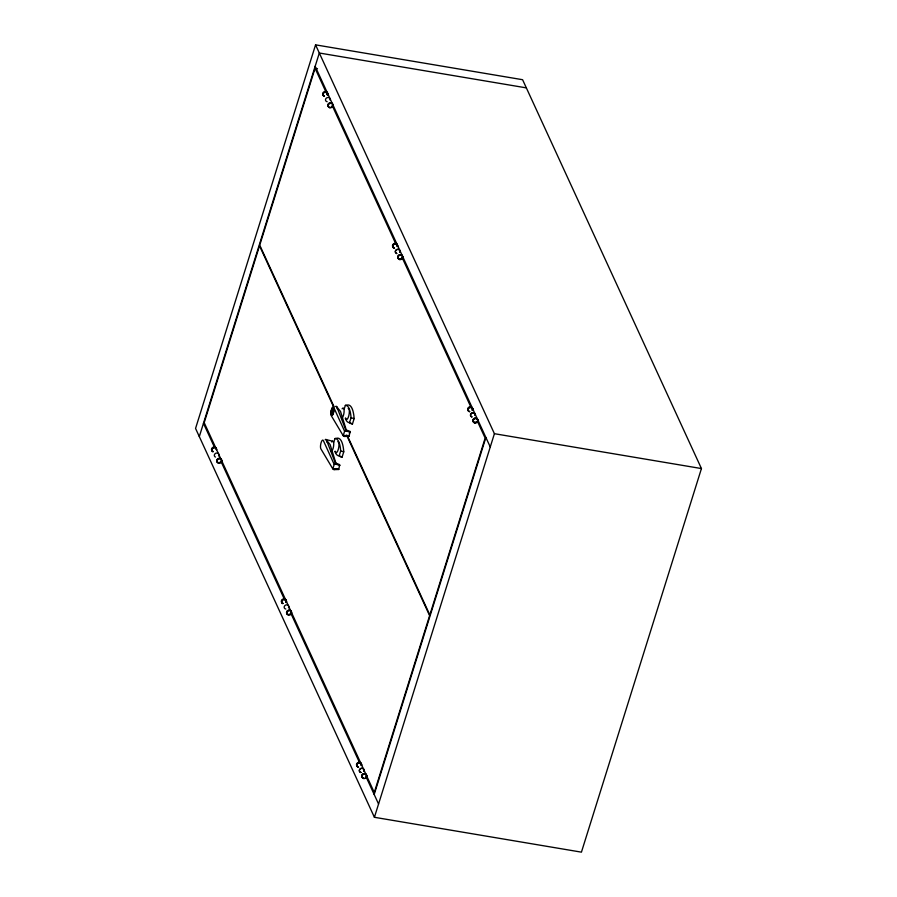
<?xml version="1.0" encoding="UTF-8"?>
<svg xmlns="http://www.w3.org/2000/svg" width="897" height="897" viewBox="0 0 897 897"><rect width="100%" height="100%" fill="white"/><g stroke="black" fill="none" stroke-linecap="round" stroke-linejoin="round"><path stroke-width="1.35" d="M315.565 44.85L195.557 428.441L374.408 817.29L581.435 852.15L701.443 468.559L522.592 79.71L315.565 44.85L494.415 433.7L374.408 817.29M199.313 436.592L319.321 53.013L526.337 87.872M317.493 68.699L315.06 68.284L259.726 245.15L333.964 406.543M331.946 411.275L332.294 410.142L333.067 410.277L332.72 411.398L331.946 411.275L332.865 413.282L332.294 410.142M333.83 442.176L334.962 438.543L337.474 438.151A32.337 9.889 -80.4 0 1 343.753 451.808L342.093 457.111L339.167 455.799A29.422 8.992 -80.4 0 1 334.895 451.449M344.213 408.987L345.345 405.366L347.857 404.973A32.337 9.889 -80.4 0 1 354.136 418.619L352.476 423.933L349.538 422.622A29.422 8.992 -80.4 0 1 345.278 418.271M332.809 468.873L334.211 464.422L323.357 440.584A4.631 1.413 -80.4 0 0 321.126 442.569A4.631 1.413 -80.4 0 0 320.812 448.724L332.809 468.873L334.043 469.647L338.752 469.479L339.66 464.635L335.31 462.919L336.027 463.592L330.13 444.62L326.486 440.079L335.77 464.119L339.997 465.498M343.192 435.695L344.594 431.233L333.74 407.395A4.631 1.413 -80.4 0 0 331.509 409.38A4.631 1.413 -80.4 0 0 331.195 415.546L343.192 435.695L344.426 436.458L349.135 436.301L350.043 431.457L345.693 429.73L346.41 430.414L340.512 411.431L336.857 406.902L346.152 430.941L350.379 432.32M339.167 455.799L340.669 450.967A29.422 8.992 -80.4 0 0 334.962 438.543M349.538 422.622L351.052 417.789A29.422 8.992 -80.4 0 0 345.345 405.366M349.393 433.531L350.043 431.457M374.184 794.495L485.882 437.456M344.594 431.233L346.152 430.941M334.211 464.422L335.77 464.119M334.727 468.694L338.371 468.783L338.752 469.479M494.415 433.7L701.443 468.559M325.678 439.474L332.652 441.223M351.052 417.789L354.136 418.619M340.669 450.967L343.753 451.808M349.135 436.301L348.754 435.594L343.887 435.482L344.426 436.458M333.505 468.671L334.043 469.647M315.161 66.277L490.267 446.975M315.06 68.284L327.338 94.97M332.596 106.418L395.723 243.659M402.159 257.641L471.71 408.875M477.563 421.579L485.154 438.106L429.831 614.961L347.408 435.774M333.762 407.216L259.525 245.812L204.191 422.678L374.284 792.488L429.618 615.634L346.612 435.168M203.462 423.328L214.574 447.48M221.01 461.462L284.73 600.015M291.166 613.997L359.574 762.719M365.998 776.701L378.568 804.015M352.476 423.933A32.337 9.889 -80.4 0 1 349.494 422.409M348.193 408.494A5.573 1.704 -80.4 0 1 348.787 415.838A5.573 1.704 -80.4 0 1 345.659 418.08M342.116 408.83A5.18 1.581 -80.4 0 1 344.123 410.938A5.18 1.581 -80.4 0 1 342.093 418.002M335.556 406.554A5.741 1.749 -80.4 0 1 337.25 408.864M332.439 415.367A3.902 1.189 -80.4 0 1 331.935 413.696M332.215 410.792A3.902 1.189 -80.4 0 1 332.462 409.851M332.26 414.84A3.689 1.121 -80.4 0 1 332.103 414.302M342.093 457.111A32.337 9.889 -80.4 0 1 339.122 455.586M337.81 441.672A5.573 1.704 -80.4 0 1 338.404 449.027A5.573 1.704 -80.4 0 1 335.287 451.258M331.744 442.019A5.18 1.581 -80.4 0 1 333.729 444.744A5.18 1.581 -80.4 0 1 331.262 451.426M325.174 439.732A5.741 1.749 -80.4 0 1 326.867 442.053M282.757 603.625A2.5 2.175 -24.7 0 1 281.938 600.654A2.5 2.175 -24.7 0 1 285.302 599.577A2.5 2.175 -24.7 0 1 286.121 602.549A2.377 2.063 -24.7 0 0 285.246 599.678A2.377 2.063 -24.7 0 0 282.05 600.698A2.377 2.063 -24.7 0 0 282.824 603.524M283.104 603.266A2.5 2.175 -24.7 0 1 281.512 600.485A2.5 2.175 -24.7 0 1 284.876 598.972A2.5 2.175 -24.7 0 1 285.874 602.022M288.296 614.568A2.5 2.175 -24.7 0 1 286.704 611.788A2.5 2.175 -24.7 0 1 290.067 610.274A2.5 2.175 -24.7 0 1 291.077 613.324M290.673 613.806A2.5 2.175 -24.7 0 1 289.563 614.467M285.84 609.041A2.377 2.063 -24.7 0 1 284.327 606.394A2.377 2.063 -24.7 0 1 287.522 604.959A2.377 2.063 -24.7 0 1 288.486 607.863M288.329 614.456A2.377 2.063 -24.7 0 1 286.816 611.81A2.377 2.063 -24.7 0 1 290.011 610.375A2.377 2.063 -24.7 0 1 290.976 613.268M290.101 614.109A2.377 2.063 -24.7 0 1 289.54 614.367M394.501 248.29A2.5 2.175 -24.7 0 1 392.841 245.688A2.5 2.175 -24.7 0 1 395.88 243.894A2.5 2.175 -24.7 0 1 397.539 246.484M394.254 247.751A2.5 2.175 -24.7 0 1 392.662 244.971A2.5 2.175 -24.7 0 1 396.026 243.457A2.5 2.175 -24.7 0 1 397.035 246.507M399.636 252.349A2.377 2.063 -24.7 0 0 399.03 249.601A2.377 2.063 -24.7 0 0 395.902 250.218A2.377 2.063 -24.7 0 0 395.969 253.066A2.377 2.063 -24.7 0 1 395.936 250.274A2.377 2.063 -24.7 0 1 399.053 249.669A2.377 2.063 -24.7 0 1 399.67 252.405M393.974 248.009A2.377 2.063 -24.7 0 1 393.099 245.352A2.377 2.063 -24.7 0 1 396.037 244.04A2.377 2.063 -24.7 0 1 397.416 246.462M400.69 258.852A2.377 2.063 -24.7 0 1 397.82 257.215A2.377 2.063 -24.7 0 1 400.398 254.726A2.377 2.063 -24.7 0 1 402.372 257.226M402.125 257.753A2.377 2.063 -24.7 0 1 401.262 258.594M324.086 96.282A2.5 2.175 -24.7 0 1 323.167 93.49A2.5 2.175 -24.7 0 1 326.25 92.111A2.5 2.175 -24.7 0 1 327.708 94.656M324.422 95.923A2.5 2.175 -24.7 0 1 322.83 93.142A2.5 2.175 -24.7 0 1 326.194 91.629A2.5 2.175 -24.7 0 1 327.203 94.678M328.537 106.732A2.5 2.175 -24.7 0 1 328.47 103.738A2.5 2.175 -24.7 0 1 331.755 103.099A2.5 2.175 -24.7 0 1 332.395 105.981M331.991 106.463A2.5 2.175 -24.7 0 1 331.486 106.855A2.377 2.063 -24.7 0 0 331.912 106.395M330.253 107.248A2.5 2.175 -24.7 0 1 329.614 107.225M327.158 101.709A2.377 2.063 -24.7 0 1 325.589 99.242A2.377 2.063 -24.7 0 1 328.47 97.526A2.377 2.063 -24.7 0 1 330.051 99.993M324.142 96.181A2.377 2.063 -24.7 0 1 323.268 93.523A2.377 2.063 -24.7 0 1 326.205 92.212A2.377 2.063 -24.7 0 1 327.584 94.634M328.627 106.653A2.377 2.063 -24.7 0 1 328.56 103.805A2.377 2.063 -24.7 0 1 331.688 103.189A2.377 2.063 -24.7 0 1 332.294 105.936M212.925 451.796A2.5 2.175 -24.7 0 1 213.026 447.939A2.5 2.175 -24.7 0 1 216.648 449.588M213.262 451.438A2.5 2.175 -24.7 0 1 211.602 448.848A2.5 2.175 -24.7 0 1 214.641 447.042A2.5 2.175 -24.7 0 1 216.3 449.632M220.326 462.37A2.5 2.175 -24.7 0 1 216.738 461.114A2.5 2.175 -24.7 0 1 219.63 458.322A2.5 2.175 -24.7 0 1 221.245 461.495M215.448 457.055A2.377 2.063 -24.7 0 1 214.675 454.218A2.377 2.063 -24.7 0 1 217.87 453.209A2.377 2.063 -24.7 0 1 218.655 456.035M212.993 451.696A2.377 2.063 -24.7 0 1 213.082 448.029A2.377 2.063 -24.7 0 1 216.525 449.599M217.466 462.168A2.377 2.063 -24.7 0 1 217.399 459.32A2.377 2.063 -24.7 0 1 220.527 458.703A2.377 2.063 -24.7 0 1 221.144 461.45M220.27 462.28A2.377 2.063 -24.7 0 1 217.937 462.46M469.669 411.712A2.5 2.175 -24.7 0 1 468.077 408.931A2.5 2.175 -24.7 0 1 471.441 407.417A2.5 2.175 -24.7 0 1 472.439 410.467M468.839 410.994A2.5 2.175 -24.7 0 1 468.021 408.023A2.5 2.175 -24.7 0 1 471.385 406.958A2.5 2.175 -24.7 0 1 472.203 409.929M475.253 422.498A2.5 2.175 -24.7 0 1 472.876 420.267A2.5 2.175 -24.7 0 1 475.791 418.058A2.5 2.175 -24.7 0 1 477.653 420.671M477.395 421.231A2.5 2.175 -24.7 0 1 476.991 421.725M476.475 422.106A2.5 2.175 -24.7 0 1 475.881 422.375M475.051 415.244A2.377 2.063 -24.7 0 0 473.47 412.777A2.377 2.063 -24.7 0 0 470.589 414.492A2.377 2.063 -24.7 0 0 472.158 416.959A2.377 2.063 -24.7 0 1 470.611 414.549A2.377 2.063 -24.7 0 1 473.493 412.833A2.377 2.063 -24.7 0 1 475.074 415.3M469.703 411.6A2.377 2.063 -24.7 0 1 468.189 408.954A2.377 2.063 -24.7 0 1 471.385 407.518A2.377 2.063 -24.7 0 1 472.338 410.411M475.253 422.397A2.377 2.063 -24.7 0 1 472.977 420.458A2.377 2.063 -24.7 0 1 475.365 418.159A2.377 2.063 -24.7 0 1 477.63 420.099M477.294 421.186A2.377 2.063 -24.7 0 1 476.912 421.646M476.419 422.027A2.377 2.063 -24.7 0 1 475.858 422.274M358.508 767.227A2.5 2.175 -24.7 0 1 356.849 764.625A2.5 2.175 -24.7 0 1 359.888 762.831A2.5 2.175 -24.7 0 1 361.547 765.421M358.262 766.688A2.5 2.175 -24.7 0 1 356.67 763.908A2.5 2.175 -24.7 0 1 360.033 762.394A2.5 2.175 -24.7 0 1 361.043 765.444M362.881 777.811A2.5 2.175 -24.7 0 1 361.962 775.019A2.5 2.175 -24.7 0 1 365.045 773.64A2.5 2.175 -24.7 0 1 366.503 776.185M365.841 777.228A2.5 2.175 -24.7 0 1 365.326 777.621M361.009 772.474A2.377 2.063 -24.7 0 1 359.495 769.817A2.377 2.063 -24.7 0 1 362.691 768.381A2.377 2.063 -24.7 0 1 363.644 771.285A2.377 2.063 -24.7 0 0 362.724 768.449A2.377 2.063 -24.7 0 0 359.518 769.884A2.377 2.063 -24.7 0 0 361.031 772.53M358.542 767.114A2.377 2.063 -24.7 0 1 356.961 764.648A2.377 2.063 -24.7 0 1 359.854 762.932A2.377 2.063 -24.7 0 1 361.435 765.399M362.937 777.71A2.377 2.063 -24.7 0 1 362.063 775.064A2.377 2.063 -24.7 0 1 365.001 773.741A2.377 2.063 -24.7 0 1 366.38 776.163M331.666 409.716A3.902 1.189 -80.4 0 0 331.397 414.896A3.902 1.301 -81.2 0 0 333.392 413.248A3.902 1.301 -81.2 0 0 333.538 408.045A3.902 1.189 -80.4 0 0 331.666 409.716M332.944 413.909A3.689 1.121 -80.4 0 0 333.247 407.911A3.689 1.121 -80.4 0 0 331.217 412.586A3.689 1.121 -80.4 0 0 332.944 413.909M288.542 615.107A2.5 2.175 -24.7 0 0 291.603 612.146A2.5 2.175 -24.7 0 0 287.545 611.462A2.5 2.175 -24.7 0 0 288.542 615.107M399.703 259.592A2.5 2.175 -24.7 0 0 402.764 256.632A2.5 2.175 -24.7 0 0 398.694 255.948A2.5 2.175 -24.7 0 0 399.703 259.592M399.457 259.054A2.5 2.175 -24.7 0 0 402.518 256.094A2.5 2.175 -24.7 0 0 398.447 255.41A2.5 2.175 -24.7 0 0 399.457 259.054M396.44 253.358A2.377 2.063 -24.7 0 0 397.001 253.537A2.377 2.063 -24.7 0 1 396.463 253.425M329.861 107.763A2.5 2.175 -24.7 0 0 332.933 104.803A2.5 2.175 -24.7 0 0 328.863 104.119A2.5 2.175 -24.7 0 0 329.861 107.763M218.711 463.278A2.5 2.175 -24.7 0 0 221.772 460.318A2.5 2.175 -24.7 0 0 217.713 459.634A2.5 2.175 -24.7 0 0 218.711 463.278M474.861 423.014A2.5 2.175 -24.7 0 0 477.933 420.054A2.5 2.175 -24.7 0 0 473.863 419.37A2.5 2.175 -24.7 0 0 474.861 423.014M363.711 778.529A2.5 2.175 -24.7 0 0 366.772 775.569A2.5 2.175 -24.7 0 0 362.713 774.885A2.5 2.175 -24.7 0 0 363.711 778.529"/></g></svg>
